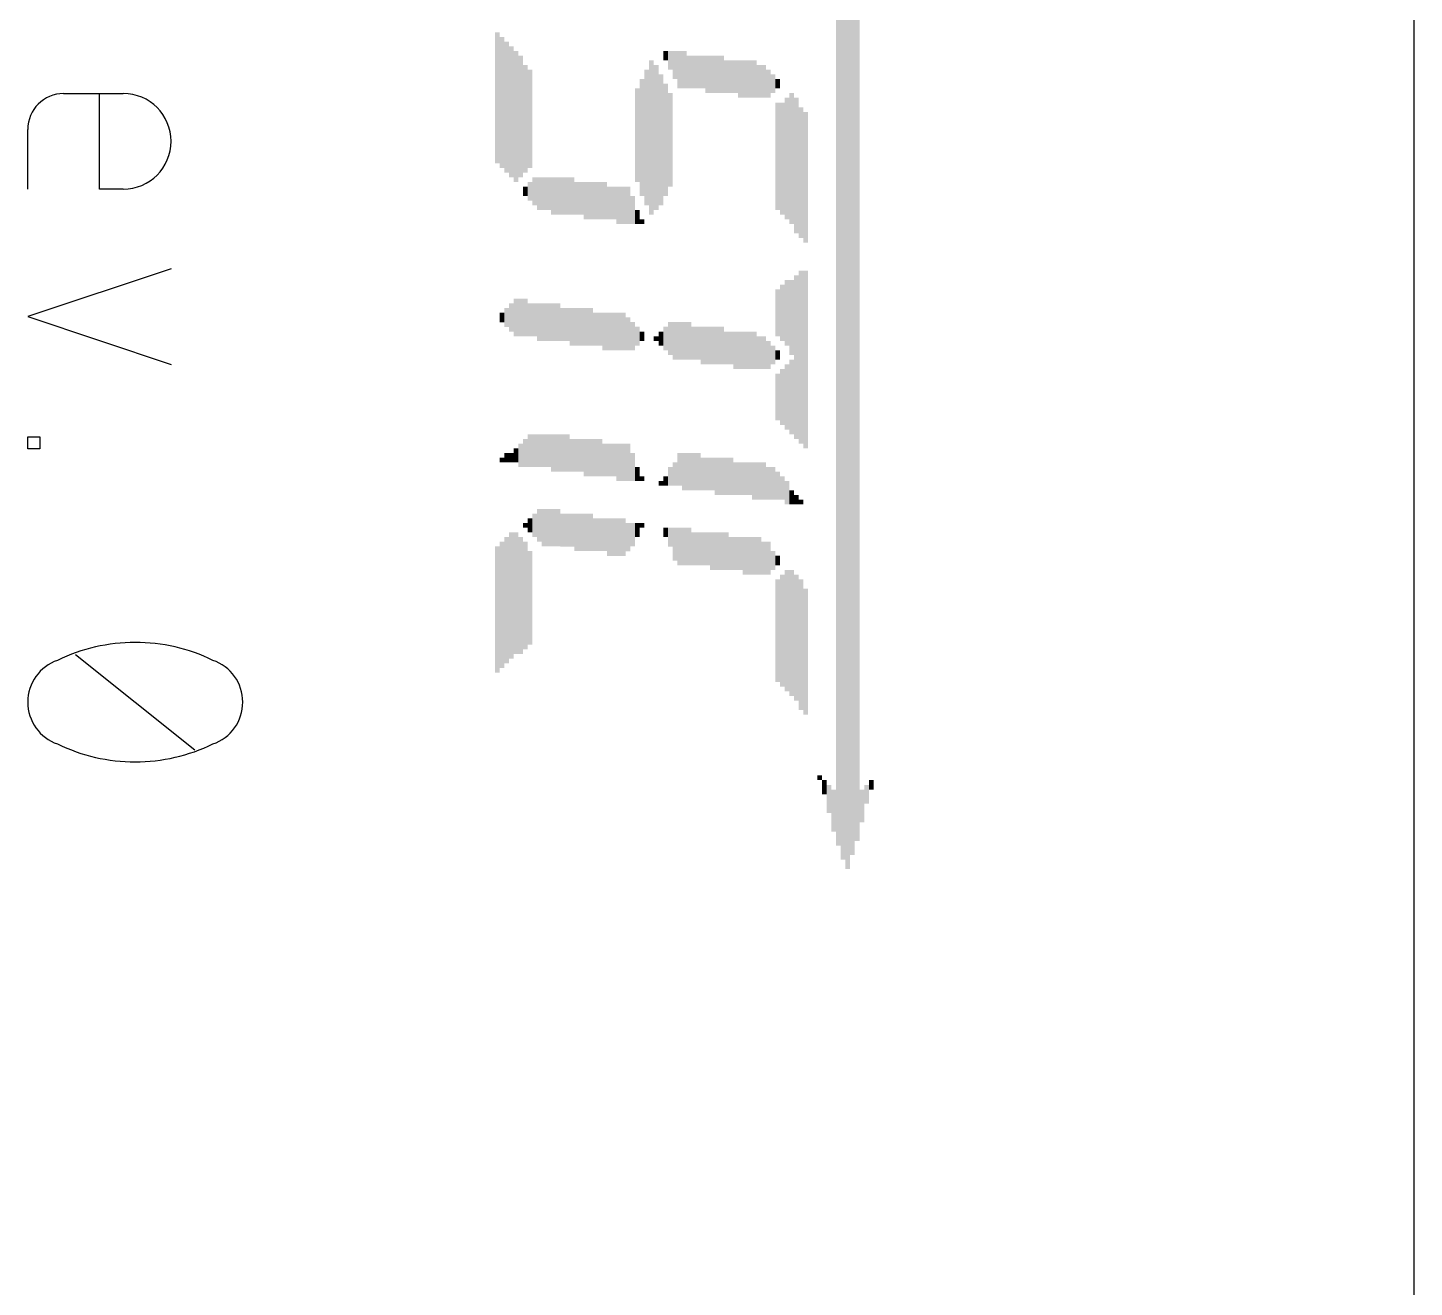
# Model space of a CAD drawing. Extents: x -4.5 to 27.6, y 0 to 62.7.
# Drawn here: x 6.47 to 14, y 17.46 to 24.3 of the extents above; entities that cross this region are included whole.
import ezdxf

# ---------------------------------------------------------------- set-up
doc = ezdxf.new("R2010")
doc.units = 0
doc.layers.add('20', color=30, linetype='CONTINUOUS')
doc.layers.add('21', color=253, linetype='CONTINUOUS')

# ---------------------------------------------------------------- blocks, each defined once
blk = doc.blocks.new('RECT')
blk.add_solid([(-0.5, -0.5), (0.5, -0.5), (-0.5, 0.5), (0.5, 0.5)])

msp = doc.modelspace()

# ---------------------------------------------------------------- linework, layer by layer
at = {"layer": '20'}
msp.add_line((14, 0), (14, 53), dxfattribs=at)
at = {"layer": '21'}
for p, q in [((6.6605, 23.9437), (6.9851, 23.9437)), ((6.8553, 23.4244), (6.8553, 23.9437)), ((6.4658, 23.4244), (6.4658, 23.749)), ((6.9851, 23.4244), (6.8553, 23.4244)), ((7.2447, 22.9912), (6.4658, 22.7316)), ((6.4658, 22.7316), (7.2447, 22.4719)), ((6.4658, 22.0782), (6.5307, 22.0782)), ((6.4658, 22.0133), (6.4658, 22.0782)), ((6.5307, 22.0782), (6.5307, 22.0133)), ((6.5307, 22.0133), (6.4658, 22.0133)), ((6.7254, 20.8957), (7.3746, 20.3764))]:
    msp.add_line(p, q, dxfattribs=at)
for centre, radius, start, end in [((6.6605, 23.749), 0.1947, 90, 180), ((6.9851, 23.6841), 0.2596, 270, 90), ((7.05, 19.9977), 0.9629, 90, 115.9888), ((7.05, 19.9978), 0.9629, 64.0109, 90.0001), ((6.706, 20.6361), 0.2402, 108.9254, 179.9998), ((7.394, 20.6361), 0.2402, 360, 71.0751), ((6.706, 20.6361), 0.2402, 180, 251.0733), ((7.394, 20.6361), 0.2402, 288.9259, 359.9998), ((7.05, 21.2744), 0.9629, 244.0112, 270), ((7.05, 21.2744), 0.9628, 269.9999, 295.9891)]:
    msp.add_arc(centre, radius, start, end, dxfattribs=at)

# ---------------------------------------------------------------- block references
at = {"layer": '21', "yscale": 0.0254, "rotation": 270}
for p, xscale in [((10.8712, 25.5334), 11.3538), ((10.8966, 25.508), 11.4554), ((10.922, 25.4825), 11.5062), ((10.9474, 25.5206), 11.43), ((10.9728, 25.5334), 11.303), ((9.017, 23.9205), 0.7112), ((9.0424, 23.8951), 0.7112), ((9.0678, 23.8697), 0.7112), ((9.0932, 23.8443), 0.7112), ((9.1186, 23.8189), 0.7112), ((9.144, 23.8189), 0.6604), ((9.8552, 23.7046), 0.8382), ((9.9314, 24.1491), 0.0508), ((9.9568, 24.1237), 0.1016), ((9.9822, 24.0983), 0.1524), ((10.0076, 24.0729), 0.2032), ((10.033, 24.0729), 0.2032), ((10.0584, 24.0602), 0.1778), ((10.0838, 24.0602), 0.1778), ((10.1092, 24.0602), 0.1778), ((10.1346, 24.0602), 0.1778), ((10.16, 24.0475), 0.2032), ((10.1854, 24.0475), 0.2032), ((10.2108, 24.0475), 0.2032), ((10.2362, 24.0475), 0.2032), ((10.2616, 24.0348), 0.1778), ((10.287, 24.0348), 0.1778), ((10.3124, 24.0348), 0.1778), ((10.3378, 24.0221), 0.2032), ((10.3632, 24.0221), 0.2032), ((10.3886, 24.0221), 0.2032), ((10.414, 24.0221), 0.2032), ((9.1694, 23.8062), 0.5842), ((9.1948, 23.8062), 0.5334), ((9.8298, 23.7046), 0.7366), ((9.8806, 23.7046), 0.7874), ((9.906, 23.6919), 0.7112), ((10.4394, 24.0094), 0.1778), ((10.4648, 24.0094), 0.1778), ((10.4902, 23.9967), 0.1524), ((10.5156, 23.9967), 0.1016), ((9.779, 23.7172), 0.508), ((9.8044, 23.7046), 0.635), ((9.9314, 23.6919), 0.6096), ((10.541, 23.9967), 0.0508), ((9.9568, 23.6919), 0.508), ((10.541, 23.6029), 0.5842), ((10.5664, 23.5903), 0.6096), ((10.5918, 23.5903), 0.6604), ((10.6172, 23.5903), 0.7112), ((10.6426, 23.5522), 0.7366), ((10.668, 23.5141), 0.7112), ((10.6934, 23.4886), 0.7112), ((9.1694, 23.4124), 0.0508), ((9.1948, 23.4124), 0.1016), ((9.2202, 23.4124), 0.1524), ((9.2456, 23.3998), 0.1778), ((9.271, 23.3998), 0.1778), ((9.2964, 23.3998), 0.1778), ((9.3218, 23.3871), 0.2032), ((9.3472, 23.3871), 0.2032), ((9.3726, 23.3871), 0.2032), ((9.398, 23.3871), 0.2032), ((9.4234, 23.3871), 0.2032), ((9.4488, 23.3743), 0.1778), ((9.4742, 23.3743), 0.1778), ((9.4996, 23.3617), 0.2032), ((9.525, 23.3617), 0.2032), ((9.5504, 23.3617), 0.2032), ((9.5758, 23.3617), 0.2032), ((9.6012, 23.3617), 0.2032), ((9.6266, 23.349), 0.1778), ((9.652, 23.349), 0.1778), ((9.6774, 23.3362), 0.2032), ((9.7028, 23.3362), 0.2032), ((9.7282, 23.3362), 0.2032), ((9.7536, 23.3109), 0.1524), ((9.779, 23.2728), 0.0762), ((9.8044, 23.2474), 0.0254), ((10.668, 22.5108), 0.9398), ((10.6934, 22.4981), 0.9652), ((10.5664, 22.7521), 0.3048), ((10.5918, 22.7521), 0.3556), ((10.6172, 22.7266), 0.4064), ((10.6426, 22.5108), 0.889), ((10.541, 22.7521), 0.254), ((9.0678, 22.7266), 0.1016), ((9.0932, 22.7266), 0.1524), ((9.1186, 22.7266), 0.2032), ((9.144, 22.7266), 0.2032), ((9.1694, 22.7266), 0.2032), ((9.1948, 22.714), 0.1778), ((9.2202, 22.714), 0.1778), ((9.2456, 22.7013), 0.2032), ((9.271, 22.7013), 0.2032), ((9.2964, 22.7013), 0.2032), ((9.3218, 22.7013), 0.2032), ((9.3472, 22.7013), 0.2032), ((9.3726, 22.6885), 0.1778), ((9.398, 22.6885), 0.1778), ((9.4234, 22.6759), 0.2032), ((9.4488, 22.6759), 0.2032), ((9.4742, 22.6759), 0.2032), ((9.4996, 22.6759), 0.2032), ((9.525, 22.6759), 0.2032), ((9.0424, 22.7266), 0.0508), ((9.5504, 22.6632), 0.1778), ((9.5758, 22.6632), 0.1778), ((9.6012, 22.6505), 0.2032), ((9.6266, 22.6505), 0.2032), ((9.652, 22.6505), 0.2032), ((9.6774, 22.6505), 0.2032), ((9.7028, 22.6505), 0.2032), ((9.7282, 22.6378), 0.1778), ((9.7536, 22.6251), 0.1524), ((9.9568, 22.6124), 0.1778), ((9.9822, 22.5997), 0.2032), ((10.0076, 22.5997), 0.2032), ((10.033, 22.5997), 0.2032), ((10.0584, 22.5997), 0.2032), ((9.779, 22.6251), 0.1016), ((9.8044, 22.6251), 0.0508), ((9.8806, 22.6124), 0.0254), ((9.906, 22.6124), 0.0762), ((9.9314, 22.6124), 0.127), ((10.0838, 22.587), 0.1778), ((10.1092, 22.587), 0.1778), ((10.1346, 22.5743), 0.2032), ((10.16, 22.5743), 0.2032), ((10.1854, 22.5743), 0.2032), ((10.2108, 22.5743), 0.2032), ((10.2362, 22.5743), 0.2032), ((10.2616, 22.5616), 0.1778), ((10.287, 22.5616), 0.1778), ((10.3124, 22.5489), 0.2032), ((10.3378, 22.5489), 0.2032), ((10.3632, 22.5489), 0.2032), ((10.3886, 22.5489), 0.2032), ((10.414, 22.5489), 0.2032), ((10.4394, 22.5362), 0.1778), ((10.4648, 22.5362), 0.1778), ((10.4902, 22.5235), 0.1524), ((10.5156, 22.5235), 0.1016), ((10.541, 22.5235), 0.0508), ((10.5918, 22.2949), 0.3556), ((10.6172, 22.2949), 0.4064), ((10.541, 22.2949), 0.254), ((10.5664, 22.2949), 0.3048), ((9.1948, 22.0028), 0.1778), ((9.2202, 22.0028), 0.1778), ((9.2456, 22.0028), 0.1778), ((9.271, 22.0028), 0.1778), ((9.2964, 22.0028), 0.1778), ((9.3218, 21.9901), 0.2032), ((9.3472, 21.9901), 0.2032), ((9.3726, 21.9901), 0.2032), ((9.398, 21.9901), 0.2032), ((9.1186, 21.9774), 0.0762), ((9.144, 21.9774), 0.127), ((9.1694, 21.9901), 0.1524), ((9.4234, 21.9774), 0.1778), ((9.4488, 21.9774), 0.1778), ((9.4742, 21.9774), 0.1778), ((9.4996, 21.9647), 0.2032), ((9.525, 21.9647), 0.2032), ((9.5504, 21.9647), 0.2032), ((9.5758, 21.9647), 0.2032), ((9.6012, 21.952), 0.1778), ((9.6266, 21.952), 0.1778), ((9.652, 21.952), 0.1778), ((9.6774, 21.9393), 0.2032), ((9.7028, 21.9393), 0.2032), ((9.7282, 21.9393), 0.2032), ((9.0424, 21.952), 0.0254), ((9.0678, 21.9647), 0.0508), ((9.0932, 21.9647), 0.0508), ((9.7536, 21.9139), 0.1524), ((9.9822, 21.8758), 0.127), ((10.0076, 21.9012), 0.1778), ((10.033, 21.8885), 0.2032), ((10.0584, 21.8885), 0.2032), ((10.0838, 21.8885), 0.2032), ((10.1092, 21.8885), 0.2032), ((10.1346, 21.8758), 0.1778), ((10.16, 21.8758), 0.1778), ((10.1854, 21.8758), 0.1778), ((10.2108, 21.8631), 0.2032), ((10.2362, 21.8631), 0.2032), ((10.2616, 21.8631), 0.2032), ((10.287, 21.8631), 0.2032), ((10.3124, 21.8504), 0.1778), ((10.3378, 21.8504), 0.1778), ((10.3632, 21.8504), 0.1778), ((10.3886, 21.8504), 0.1778), ((10.414, 21.8377), 0.2032), ((10.4394, 21.8377), 0.2032), ((10.4648, 21.8377), 0.2032), ((9.779, 21.8758), 0.0762), ((9.8044, 21.8504), 0.0254), ((9.9314, 21.8377), 0.0508), ((9.9568, 21.8631), 0.1016), ((10.4902, 21.825), 0.1778), ((10.5156, 21.825), 0.1778), ((10.541, 21.8123), 0.1524), ((10.5664, 21.7995), 0.127), ((9.906, 21.825), 0.0254), ((10.5918, 21.7742), 0.127), ((10.6172, 21.7488), 0.0762), ((10.6426, 21.7361), 0.0508), ((10.668, 21.7233), 0.0254), ((9.1948, 21.5964), 0.0762), ((9.2202, 21.5964), 0.127), ((9.2456, 21.5964), 0.1778), ((9.271, 21.5837), 0.2032), ((9.2964, 21.5837), 0.2032), ((9.3218, 21.5837), 0.2032), ((9.3472, 21.5837), 0.2032), ((9.3726, 21.5709), 0.1778), ((9.398, 21.5709), 0.1778), ((9.4234, 21.5709), 0.1778), ((9.4488, 21.5583), 0.2032), ((9.4742, 21.5583), 0.2032), ((9.4996, 21.5583), 0.2032), ((9.525, 21.5583), 0.2032), ((9.5504, 21.5456), 0.1778), ((9.5758, 21.5456), 0.1778), ((9.6012, 21.5456), 0.1778), ((9.6266, 21.5328), 0.2032), ((9.652, 21.5328), 0.2032), ((9.6774, 21.5328), 0.2032), ((9.7028, 21.5328), 0.2032), ((9.0932, 21.2154), 0.6858), ((9.1186, 21.228), 0.6604), ((9.1694, 21.5964), 0.0254), ((9.7282, 21.5328), 0.1524), ((9.7536, 21.5456), 0.127), ((9.779, 21.5709), 0.0762), ((9.8044, 21.5964), 0.0254), ((9.9314, 21.5583), 0.0508), ((9.9568, 21.5328), 0.1016), ((9.9822, 21.4947), 0.1778), ((10.0076, 21.4821), 0.2032), ((10.033, 21.4821), 0.2032), ((10.0584, 21.4821), 0.2032), ((10.0838, 21.4694), 0.1778), ((10.1092, 21.4694), 0.1778), ((10.1346, 21.4694), 0.1778), ((10.16, 21.4694), 0.1778), ((10.1854, 21.4566), 0.2032), ((10.2108, 21.4566), 0.2032), ((10.2362, 21.4566), 0.2032), ((10.2616, 21.4566), 0.2032), ((9.017, 21.1392), 0.6858), ((9.0424, 21.1646), 0.6858), ((9.0678, 21.1899), 0.6858), ((9.144, 21.2154), 0.635), ((9.1694, 21.2154), 0.5842), ((10.287, 21.444), 0.1778), ((10.3124, 21.444), 0.1778), ((10.3378, 21.444), 0.1778), ((10.3632, 21.4313), 0.2032), ((10.3886, 21.4313), 0.2032), ((10.414, 21.4313), 0.2032), ((10.4394, 21.4313), 0.2032), ((10.4648, 21.4185), 0.1778), ((10.4902, 21.4185), 0.1778), ((9.1948, 21.2027), 0.508), ((10.5156, 21.4059), 0.1016), ((10.541, 21.4059), 0.0508), ((10.5664, 21.0249), 0.6096), ((10.5918, 21.0249), 0.6604), ((10.6172, 21.0122), 0.6858), ((10.6426, 20.9868), 0.6858), ((10.541, 21.0249), 0.5588), ((10.668, 20.9487), 0.7112), ((10.6934, 20.9106), 0.6858), ((10.7696, 20.2248), 0.0254), ((10.795, 20.174), 0.0762), ((11.049, 20.1867), 0.0508), ((10.8204, 20.1105), 0.1524), ((10.8458, 20.047), 0.2286), ((10.9982, 20.0724), 0.1778), ((11.0236, 20.1359), 0.1016)]:
    msp.add_blockref('RECT', p, dxfattribs=dict(at, xscale=xscale))

doc.saveas('drawing.dxf')
